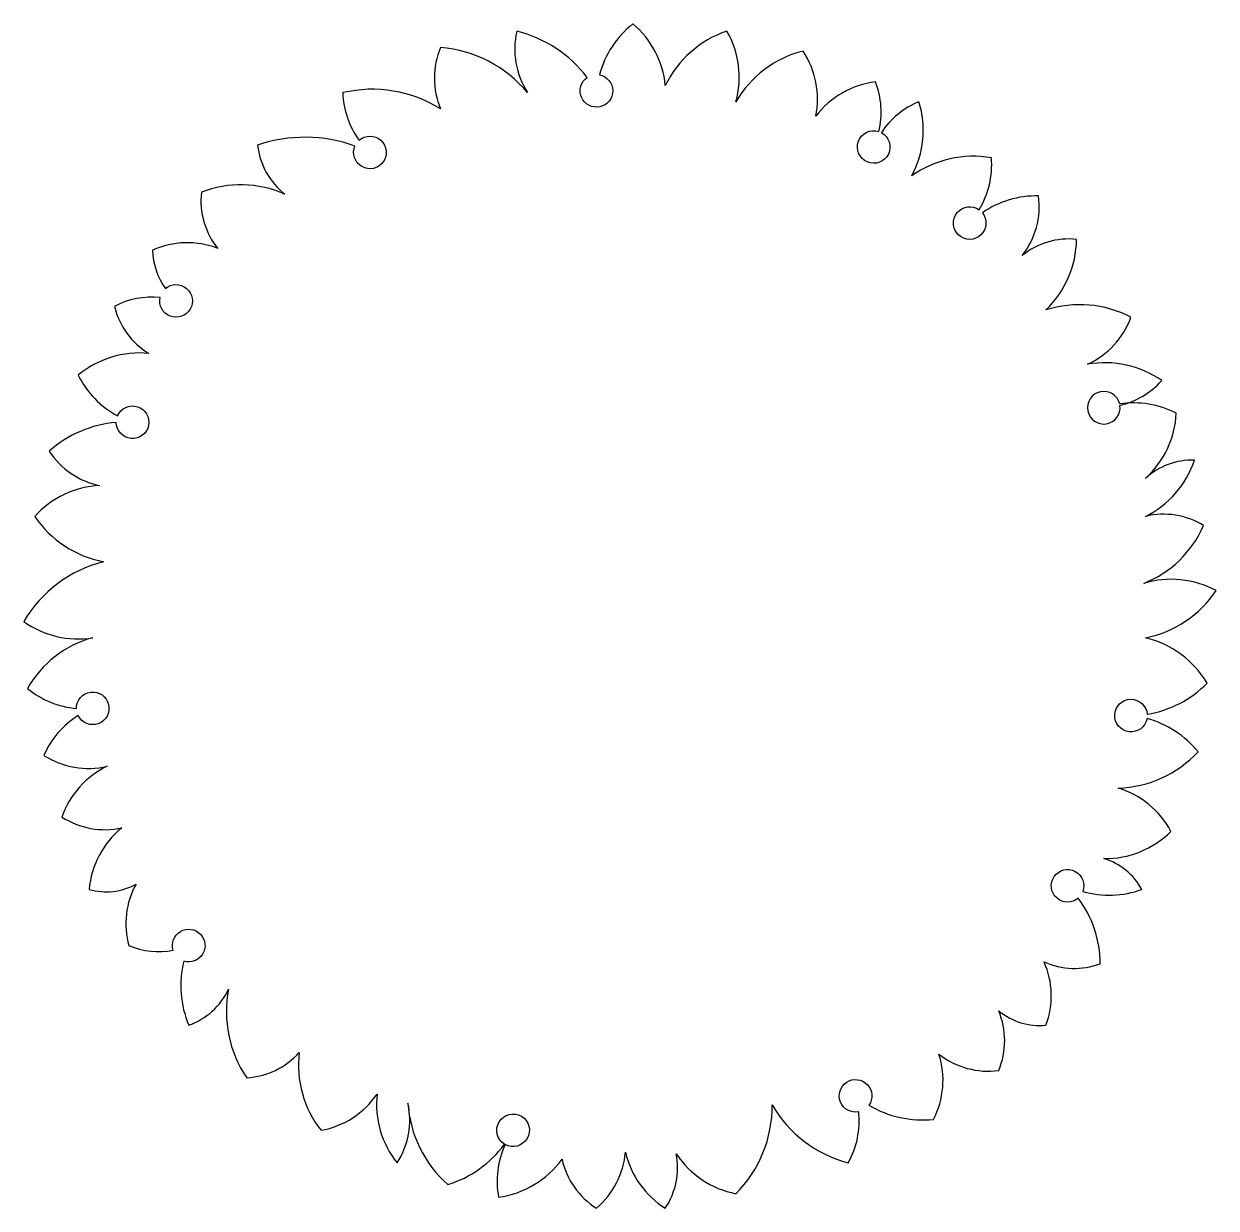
# Model space of a CAD drawing. Header units: feet. Extents: x -0.5 to 0.5, y -0.5 to 0.5.
import ezdxf

# ---------------------------------------------------------------- set-up
doc = ezdxf.new("R2010")
doc.units = ezdxf.units.FT
doc.header["$MEASUREMENT"] = 0

msp = doc.modelspace()

# ---------------------------------------------------------------- linework, layer by layer
msp.add_lwpolyline([(-0.01497048784993815, 0.454170356023603, -5.069622748617075), (-0.02515521553884525, 0.452040326953707, 0.16744093735894), (-0.08444890467696098, 0.4909157376661906, 0.2), (-0.07531513840972259, 0.4391777002947101, 0.2), (-0.148384886438782, 0.4772203771846115, 0.2), (-0.148384886438782, 0.4254823398131293, 0.2), (-0.2305884007350834, 0.4391777002947101, 0.1506863090525144), (-0.2168485629307781, 0.3992081457984593, -9.024161722868715), (-0.2203546492005906, 0.3943401482786655, 0.1711662060661479), (-0.3021358270927816, 0.3950482142951355, 0.2), (-0.2793015478921301, 0.3539621328503983, 0.2), (-0.349326707165444, 0.3554838751126361, 0.2), (-0.3356261396450542, 0.3083109445734085, 0.2), (-0.3904284643135956, 0.3067892422959897, 0.1421404824563957), (-0.3796438442643133, 0.2745068289995594, -6.115245634735282), (-0.3840517783100577, 0.2669734825498793, 0.1476594805616131), (-0.4223964551945052, 0.259616351741581, 0.2), (-0.3934729984823626, 0.2200520125590817, 0.2), (-0.4528421789910322, 0.2017915052604291, 0.1549582468724216), (-0.4197581068316545, 0.1676434615284723, -9.54842087052727), (-0.4208733645344935, 0.1620769454779616, 0.1632546400227434), (-0.4771987798630466, 0.1378798496696056, 0.2), (-0.4345747556305124, 0.1089674264290306, 0.2), (-0.489377080299052, 0.08309840774328947, 0.2), (-0.4315301668747651, 0.04505577083820711, 0.2), (-0.4985107919793119, -0.005160524271037303, 0.2), (-0.4406638785550268, -0.01885588475261635, 0.2), (-0.4954662032235664, -0.06146366847477225, 0.1525169647543694), (-0.4543641774533622, -0.07828822673353031, -8.699521757110242), (-0.4529155830744909, -0.08433442231975974, 0.1523084748794487), (-0.4817656357031765, -0.1177668126785072, 0.2), (-0.428485632705998, -0.1268970663278317, 0.2), (-0.4665427465114238, -0.1695048100651686, 0.2), (-0.4163073322699926, -0.1786350637144949, 0.2), (-0.4437084673107723, -0.2303730611011563, 0.2), (-0.4041290318339854, -0.2258079542689035, 0.2), (-0.4102181547584998, -0.277545991640384, 0.1458730096721426), (-0.3731123896035626, -0.2814597960869847, -4.063973886443952), (-0.364240535272069, -0.2905681548326111, 0.1593323227626073), (-0.3599827405170686, -0.3445010517860432, 0.2), (-0.3264924279647943, -0.3140669262680493, 0.2), (-0.3112695387730415, -0.3886305377856161, 0.2), (-0.2671232474561229, -0.3673266659169485, 0.2), (-0.2488558240956031, -0.432760023785189, 0.2), (-0.201664944022939, -0.4023258982671951, 0.2), (-0.1849197877468036, -0.4601507447483471, 0.2), (-0.175786076066542, -0.4099344096542836, 0.2), (-0.1422957635142694, -0.4784112120621806, 0.1618129143009217), (-0.09471752728883587, -0.4444012477993073, -102.0484883192121), (-0.09425580853214477, -0.4446753880937173, 0.1527659075846128), (-0.09967173928173523, -0.4890631679889239, 0.2), (-0.0463917362845585, -0.4571073002086923, 0.2), (-0.01746827957241415, -0.4981933816534294, 0.2), (0.006888321299598488, -0.4510204910990208, 0.2), (0.04037857926489252, -0.4981933816534294, 0.2), (0.04951234553213268, -0.4525421933764395, 0.2), (0.09974775977356387, -0.4860197234492691, 0.2), (0.1301934835700926, -0.4114561119317024, 0.2), (0.1941295199188922, -0.4601507447483471, 0.1519578041973764), (0.20285831433063, -0.4172914829080021, -5.15946031219026), (0.211439392342605, -0.4117089971169481, 0.1601770914968216), (0.2656770008635689, -0.4236297701358627, 0.2), (0.2702438567036971, -0.3688483681943655, 0.2), (0.3204793255321086, -0.3825437286759445, 0.2), (0.3204793255321086, -0.3323273935818811, 0.2), (0.3600587610088972, -0.3445010517860432, 0.2), (0.3585364393375343, -0.291241312137144, 0.2), (0.4057273194101967, -0.2927630543993818, 0.1616058660726606), (0.3873293728977778, -0.2376567155034266, -8.044575007160558), (0.3911529054964333, -0.2321442983305495, 0.1564394307131181), (0.4407398990468536, -0.2303730611011563, 0.2), (0.4087719081659422, -0.2045040824002342, 0.2), (0.465096499918868, -0.1816784682693289, 0.2), (0.4209502086019512, -0.1451575336416653, 0.2), (0.4879307791195195, -0.1147234081236714, 0.1574776604754644), (0.4450779791516659, -0.08678254883301939, -14.85876948446161), (0.4452563641017733, -0.08311530412244217, 0.1608461382605662), (0.4955422237153932, -0.0568985616425195, 0.2), (0.4437844878026027, -0.01885588475261635, 0.2), (0.5031536683112705, 0.02070845442988301, 0.2), (0.4422622207182165, 0.02679530352437354, 0.2), (0.492497689546628, 0.07548989635620096, 0.2), (0.4437844878026027, 0.08309840774328947, 0.2), (0.4848862449507507, 0.1302713382825171, 0.2), (0.4437844878026027, 0.1150542755235211, 0.2), (0.4696633557589962, 0.1698356774650183, 0.1554274673360376), (0.4221004985692858, 0.1775716246023986, 43.44864102615699), (0.4223355275192127, 0.1763330835547112, 0.1494381623627561), (0.4574850553229908, 0.1972263984281764, 0.2), (0.3950713406455542, 0.2109217589097554, 0.2), (0.4316061873665937, 0.2504861380770755, 0.2), (0.3600587610088972, 0.2565729471867453, 0.2), (0.3859376289652943, 0.315919495945316, 0.2), (0.3402690159770145, 0.3022241354637369, 0.2), (0.3539695834974026, 0.3524404305729814, 0.1562299404328265), (0.3067258977928553, 0.3382911615101332, -15.37875933563744), (0.3041419779930727, 0.3407232823442889, 0.15288124502403), (0.3143901480206175, 0.3843962583683922, 0.2), (0.2474095775030491, 0.3691791956093962, 0.2), (0.2534987004275635, 0.4315691889076199, 0.1494521859838347), (0.2218758343106515, 0.4056221849881769, -24.58512115593393), (0.2198327277242171, 0.4065042988398666, 0.1503625738787513), (0.2169637991195437, 0.4483079539440347, 0.2), (0.1667283848781125, 0.4193955307034596, 0.2), (0.1560723515264897, 0.4741769326449568, 0.2), (0.09974775977356387, 0.4315691889076199, 0.2), (0.09213631517768661, 0.4909157376661906, 0.2), (0.04037857926489252, 0.4452645094043799, 0.2), (0.01297744422411284, 0.4970025467758621, 0.1574688326627779)], format="xyb", close=True)

doc.saveas('drawing.dxf')
